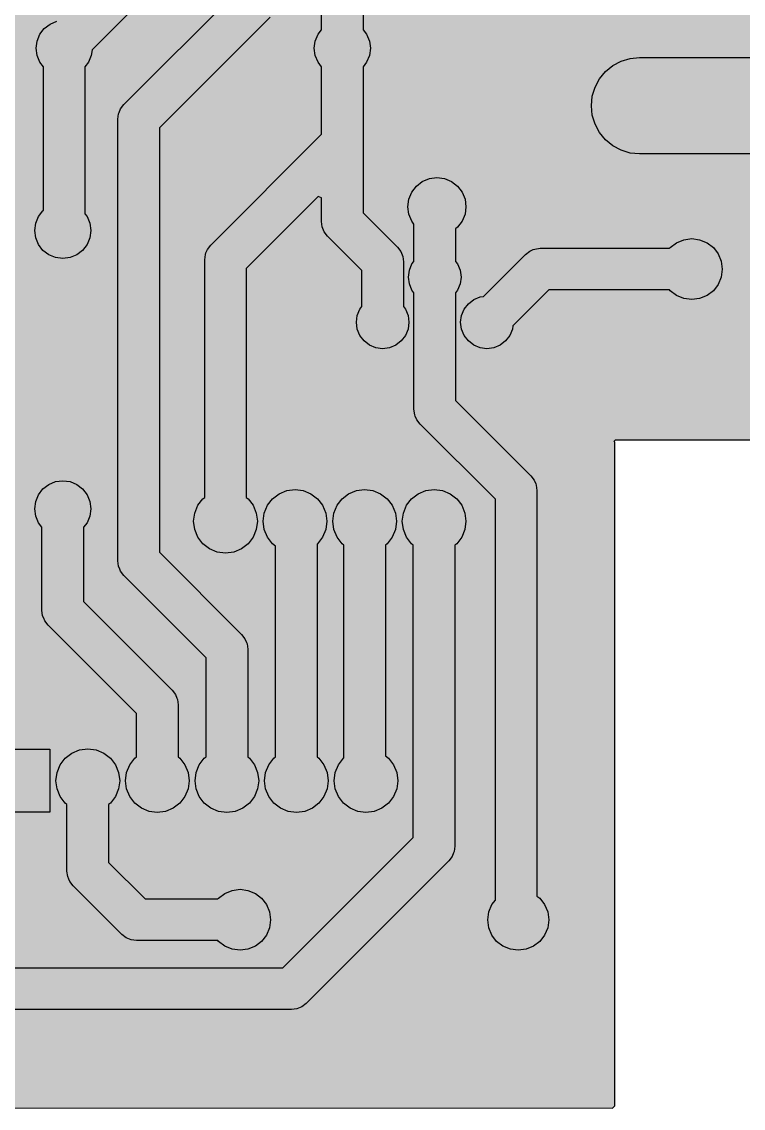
# Model space of a CAD drawing. Header units: inches. Extents: x 0 to 111, y 0 to 67.
# Drawn here: x 59.61 to 85.97, y 0 to 39.68 of the extents above; entities that cross this region are included whole.
import ezdxf

# ---------------------------------------------------------------- set-up
doc = ezdxf.new("R2010")
doc.units = ezdxf.units.IN
doc.layers.add('ProtoPCB.GBL', color=7, linetype='Continuous')

msp = doc.modelspace()

# ---------------------------------------------------------------- hatches: boundary and pattern name
at = {"layer": 'ProtoPCB.GBL'}
for color, points in [(11, [(0, 67.2084), (0, 0.0254), (81.1911, 0), (81.28, 0.0889), (81.28, 24.2926), (81.28, 24.2926), (81.28, 24.3332), (81.2698, 24.3434), (81.2546, 24.3586), (81.3054, 24.4094), (81.3283, 24.4094), (81.3435, 24.4094), (81.3435, 24.4094), (81.3613, 24.4094), (81.3765, 24.4094), (81.3765, 24.4094), (111.252, 24.4094), (111.252, 48.2346), (111.1377, 48.3591), (79.9846, 48.3362), (79.9338, 67.2592), (0.0914, 67.2998)]), (7, [(49.3344, 62.0878), (49.6367, 62.0471), (49.9161, 61.9303), (50.1574, 61.7474), (50.3428, 61.5061), (50.4596, 61.2242), (50.5003, 60.9219), (50.4596, 60.6222), (50.3428, 60.3402), (50.1574, 60.0989), (50.0964, 60.0532), (50.0964, 55.1993), (50.071, 55.0037), (50.0482, 54.9504), (49.9948, 54.8208), (49.8729, 54.6633), (41.529, 46.3169), (41.529, 37.5488), (41.6306, 37.4167), (41.7322, 37.1704), (41.7678, 36.9062), (41.7678, 36.3982), (41.7322, 36.1315), (41.6306, 35.8851), (41.529, 35.753), (41.529, 27.338), (41.6306, 27.2059), (41.7322, 26.9596), (41.7678, 26.6954), (41.7678, 26.1874), (41.7322, 25.9207), (41.6306, 25.6743), (41.5036, 25.5092), (41.5036, 24.257), (41.4782, 24.0589), (41.4553, 24.0055), (41.402, 23.876), (41.2801, 23.7185), (38.2524, 20.6883), (38.2524, 9.5098), (42.6339, 5.1283), (69.154, 5.1283), (73.9165, 9.8908), (73.9165, 20.5664), (73.853, 20.6121), (73.6702, 20.8534), (73.5533, 21.1353), (73.5127, 21.4376), (73.5533, 21.7373), (73.6702, 22.0193), (73.853, 22.2606), (74.0943, 22.4434), (74.3763, 22.5603), (74.676, 22.6009), (74.9783, 22.5603), (75.2602, 22.4434), (75.5015, 22.2606), (75.6844, 22.0193), (75.8012, 21.7373), (75.8419, 21.4376), (75.8012, 21.1353), (75.6844, 20.8534), (75.5015, 20.6121), (75.438, 20.5664), (75.438, 9.5758), (75.4126, 9.3777), (75.3897, 9.3243), (75.3364, 9.1948), (75.2145, 9.0373), (70.0075, 3.8303), (69.85, 3.7084), (69.7205, 3.6551), (69.6671, 3.6322), (69.469, 3.6068), (42.3164, 3.6068), (42.1208, 3.6322), (42.0675, 3.6551), (41.9379, 3.7084), (41.7805, 3.8303), (36.9545, 8.6563), (36.8325, 8.8138), (36.7792, 8.9433), (36.7563, 8.9967), (36.7309, 9.1948), (36.7309, 21.0058), (36.7563, 21.2014), (36.7944, 21.2928), (36.8325, 21.3843), (36.9545, 21.5417), (39.9821, 24.572), (39.9821, 25.5092), (39.8551, 25.6743), (39.7535, 25.9207), (39.718, 26.1874), (39.718, 26.6954), (39.7535, 26.9596), (39.8551, 27.2059), (40.0075, 27.4041), (40.0075, 35.687), (39.8551, 35.8851), (39.7535, 36.1315), (39.718, 36.3982), (39.718, 36.9062), (39.7535, 37.1704), (39.8551, 37.4167), (40.0075, 37.6149), (40.0075, 46.6344), (40.0329, 46.83), (40.0558, 46.8833), (40.1091, 47.0129), (40.2311, 47.1703), (48.575, 55.5142), (48.575, 60.0532), (48.5115, 60.0989), (48.326, 60.3402), (48.2117, 60.6222), (48.1711, 60.9219), (48.2117, 61.2242), (48.326, 61.5061), (48.5115, 61.7474), (48.7528, 61.9303), (49.0347, 62.0471)]), (7, [(53.2613, 62.0776), (55.5701, 62.0776), (55.5701, 59.7687), (55.1764, 59.7687), (55.1764, 55.9613), (66.3397, 55.9613), (66.5353, 55.9359), (66.6267, 55.8978), (66.7182, 55.8597), (66.8757, 55.7378), (71.2267, 51.3867), (71.3486, 51.2293), (71.4019, 51.0997), (71.4248, 51.0464), (71.4502, 50.8508), (71.4502, 47.7291), (71.6102, 47.5209), (71.7169, 47.2643), (71.7525, 46.99), (71.7525, 45.466), (71.7169, 45.1891), (71.6102, 44.9326), (71.4502, 44.7243), (71.4502, 43.9268), (71.8617, 43.5127), (71.9836, 43.3553), (72.0369, 43.2257), (72.0598, 43.1724), (72.0852, 42.9768), (72.0852, 39.3852), (72.2122, 39.2201), (72.3138, 38.9738), (72.3494, 38.7096), (72.3138, 38.4429), (72.2122, 38.1965), (72.0852, 38.0314), (72.0852, 35.2552), (72.0852, 32.7), (73.3349, 31.4477), (73.4568, 31.2903), (73.5101, 31.1607), (73.533, 31.1074), (73.5584, 30.9118), (73.5584, 29.276), (73.6321, 29.1821), (73.726, 28.9509), (73.7591, 28.702), (73.726, 28.4505), (73.6321, 28.2194), (73.4771, 28.0213), (73.279, 27.8663), (73.0479, 27.7724), (72.7964, 27.7393), (72.5475, 27.7724), (72.3163, 27.8663), (72.1182, 28.0213), (71.9633, 28.2194), (71.8693, 28.4505), (71.8363, 28.702), (71.8693, 28.9509), (71.9633, 29.1821), (72.0369, 29.276), (72.0369, 30.5943), (70.7873, 31.8465), (70.6653, 32.004), (70.612, 32.1335), (70.5891, 32.1869), (70.5637, 32.385), (70.5637, 33.2511), (70.4469, 33.2994), (67.818, 30.6705), (67.818, 22.3063), (67.8815, 22.2606), (68.0644, 22.0193), (68.1812, 21.7373), (68.2219, 21.4376), (68.1812, 21.1353), (68.0644, 20.8534), (67.8815, 20.6121), (67.6402, 20.4292), (67.3583, 20.3124), (67.056, 20.2717), (66.7563, 20.3124), (66.4743, 20.4292), (66.233, 20.6121), (66.0502, 20.8534), (65.9333, 21.1353), (65.8927, 21.4376), (65.9333, 21.7373), (66.0502, 22.0193), (66.233, 22.2606), (66.2965, 22.3063), (66.2965, 30.988), (66.3219, 31.1836), (66.3448, 31.2369), (66.3981, 31.3665), (66.5201, 31.5239), (70.5637, 35.5702), (70.5637, 38.0314), (70.4367, 38.1965), (70.3351, 38.4429), (70.2996, 38.7096), (70.3351, 38.9738), (70.4367, 39.2201), (70.5637, 39.3852), (70.5637, 42.6593), (70.1523, 43.0733), (70.0303, 43.2308), (69.9922, 43.3222), (69.9541, 43.4137), (69.9287, 43.6118), (69.9287, 44.7243), (69.7687, 44.9326), (69.662, 45.1891), (69.6265, 45.466), (69.6265, 46.99), (69.662, 47.2643), (69.7687, 47.5209), (69.9287, 47.7291), (69.9287, 50.5333), (66.0248, 54.4398), (54.7294, 54.4398), (46.5836, 46.2915), (46.5836, 37.5818), (46.7106, 37.4167), (46.8122, 37.1704), (46.8478, 36.9062), (46.8478, 36.3982), (46.8122, 36.1315), (46.7106, 35.8851), (46.609, 35.753), (46.609, 27.338), (46.7106, 27.2059), (46.8122, 26.9596), (46.8478, 26.6954), (46.8478, 26.1874), (46.8122, 25.9207), (46.7106, 25.6743), (46.548, 25.461), (46.3347, 25.2984), (46.0883, 25.1968), (45.8216, 25.1612), (45.5574, 25.1968), (45.3111, 25.2984), (45.0977, 25.461), (44.9351, 25.6743), (44.8335, 25.9207), (44.798, 26.1874), (44.798, 26.6954), (44.8335, 26.9596), (44.9351, 27.2059), (45.0875, 27.4041), (45.0875, 35.687), (44.9351, 35.8851), (44.8335, 36.1315), (44.798, 36.3982), (44.798, 36.9062), (44.8335, 37.1704), (44.9351, 37.4167), (45.0621, 37.5818), (45.0621, 46.609), (45.0875, 46.8046), (45.1333, 46.9113), (45.1637, 46.9875), (45.2857, 47.1449), (53.655, 55.5142), (53.655, 59.7687), (53.2613, 59.7687)]), (7, [(65.6082, 48.0517), (65.8851, 48.0162), (66.1416, 47.9095), (66.36, 47.7393), (66.5302, 47.5209), (66.6369, 47.2643), (66.6725, 46.99), (66.6725, 45.466), (66.6369, 45.1891), (66.5302, 44.9326), (66.3702, 44.7243), (66.3702, 43.1546), (66.3448, 42.9565), (66.3219, 42.9031), (66.2686, 42.7736), (66.1467, 42.6161), (62.1817, 38.6512), (62.1538, 38.4429), (62.0522, 38.1965), (61.9252, 38.0314), (61.9252, 32.6644), (62.0014, 32.5653), (62.103, 32.319), (62.1386, 32.0548), (62.103, 31.7881), (62.0014, 31.5417), (61.8388, 31.3284), (61.6255, 31.1658), (61.3791, 31.0642), (61.1124, 31.0286), (60.8482, 31.0642), (60.6019, 31.1658), (60.3885, 31.3284), (60.2259, 31.5417), (60.1243, 31.7881), (60.0888, 32.0548), (60.1243, 32.319), (60.2259, 32.5653), (60.3885, 32.7787), (60.4037, 32.7889), (60.4037, 38.0314), (60.2767, 38.1965), (60.1751, 38.4429), (60.1396, 38.7096), (60.1751, 38.9738), (60.2767, 39.2201), (60.4393, 39.4335), (60.6527, 39.5961), (60.899, 39.6977), (61.1073, 39.7256), (64.8487, 43.4696), (64.8487, 44.7243), (64.6887, 44.9326), (64.582, 45.1891), (64.5465, 45.466), (64.5465, 46.99), (64.582, 47.2643), (64.6887, 47.5209), (64.8589, 47.7393), (65.0773, 47.9095), (65.3339, 48.0162)]), (7, [(68.1482, 48.0517), (68.4251, 48.0162), (68.6816, 47.9095), (68.9, 47.7393), (69.0702, 47.5209), (69.1769, 47.2643), (69.2125, 46.99), (69.2125, 45.466), (69.1769, 45.1891), (69.0702, 44.9326), (68.9102, 44.7243), (68.9102, 40.386), (68.8848, 40.1879), (68.8619, 40.1345), (68.8086, 40.005), (68.6867, 39.8475), (64.643, 35.8013), (64.643, 20.3048), (67.6453, 17.2999), (67.7672, 17.1425), (67.8205, 17.0129), (67.8434, 16.9596), (67.8688, 16.764), (67.8688, 12.8346), (67.9323, 12.7864), (68.1152, 12.5451), (68.232, 12.2657), (68.2727, 11.9634), (68.232, 11.6611), (68.1152, 11.3817), (67.9323, 11.1404), (67.691, 10.955), (67.4091, 10.8382), (67.1068, 10.8001), (66.8071, 10.8382), (66.5251, 10.955), (66.2838, 11.1404), (66.101, 11.3817), (65.9841, 11.6611), (65.9435, 11.9634), (65.9841, 12.2657), (66.101, 12.5451), (66.2838, 12.7864), (66.3473, 12.8346), (66.3473, 16.4465), (63.3451, 19.4513), (63.2231, 19.6088), (63.1927, 19.685), (63.1469, 19.7917), (63.1215, 19.9898), (63.1215, 36.1188), (63.1469, 36.3144), (63.1698, 36.3677), (63.2231, 36.4973), (63.3451, 36.6547), (67.3887, 40.701), (67.3887, 44.7243), (67.2287, 44.9326), (67.122, 45.1891), (67.0865, 45.466), (67.0865, 46.99), (67.122, 47.2643), (67.2287, 47.5209), (67.3989, 47.7393), (67.6173, 47.9095), (67.8739, 48.0162)]), (7, [(82.1842, 38.3743), (104.079, 38.3743), (104.4219, 38.3413), (104.7521, 38.2397), (105.0569, 38.0771), (105.3236, 37.8587), (105.5446, 37.592), (105.7072, 37.2872), (105.8062, 36.957), (105.8393, 36.6116), (105.8062, 36.2687), (105.7072, 35.9385), (105.5446, 35.6337), (105.3236, 35.367), (105.0569, 35.146), (104.7521, 34.9834), (104.4219, 34.8844), (104.079, 34.8513), (82.1842, 34.8513), (81.8388, 34.8844), (81.5086, 34.9834), (81.2038, 35.146), (80.9371, 35.367), (80.7187, 35.6337), (80.5561, 35.9385), (80.4545, 36.2687), (80.4215, 36.6116), (80.4545, 36.957), (80.5561, 37.2872), (80.7187, 37.592), (80.9371, 37.8587), (81.2038, 38.0771), (81.5086, 38.2397), (81.8388, 38.3413)]), (7, [(74.7776, 33.9852), (75.0545, 33.9496), (75.311, 33.843), (75.5294, 33.6728), (75.6996, 33.4543), (75.8063, 33.1978), (75.8419, 32.9235), (75.8063, 32.6466), (75.6996, 32.3901), (75.5294, 32.1716), (75.4634, 32.1183), (75.4634, 30.927), (75.5371, 30.8331), (75.631, 30.6019), (75.6641, 30.353), (75.631, 30.1015), (75.5371, 29.8704), (75.4634, 29.7764), (75.4634, 25.842), (78.2117, 23.0911), (78.3336, 22.9337), (78.3869, 22.8041), (78.4098, 22.7508), (78.4352, 22.5552), (78.4352, 7.7495), (78.5368, 7.6708), (78.7146, 7.4397), (78.8264, 7.1704), (78.8645, 6.8834), (78.8264, 6.5938), (78.7146, 6.3246), (78.5368, 6.096), (78.3082, 5.9182), (78.039, 5.8064), (77.7494, 5.7683), (77.4624, 5.8064), (77.1931, 5.9182), (76.962, 6.096), (76.7867, 6.3246), (76.675, 6.5938), (76.6369, 6.8834), (76.675, 7.1704), (76.7867, 7.4397), (76.9137, 7.6048), (76.9137, 22.2377), (74.1655, 24.9885), (74.0435, 25.146), (73.9902, 25.2755), (73.9673, 25.3289), (73.9419, 25.527), (73.9419, 29.7764), (73.8683, 29.8704), (73.7743, 30.1015), (73.7413, 30.353), (73.7743, 30.6019), (73.8683, 30.8331), (73.9419, 30.927), (73.9419, 32.2809), (73.8581, 32.3901), (73.7514, 32.6466), (73.7159, 32.9235), (73.7514, 33.1978), (73.8581, 33.4543), (74.0283, 33.6728), (74.2467, 33.843), (74.5033, 33.9496)]), (7, [(84.0892, 31.7576), (84.3763, 31.7195), (84.6455, 31.6078), (84.8766, 31.43), (85.0519, 31.2014), (85.1637, 30.9321), (85.2018, 30.6426), (85.1637, 30.3555), (85.0519, 30.0863), (84.8766, 29.8552), (84.6455, 29.6799), (84.3763, 29.5681), (84.0892, 29.53), (83.7997, 29.5681), (83.5304, 29.6799), (83.3018, 29.8552), (83.279, 29.8831), (78.8645, 29.8831), (77.5538, 28.5699), (77.536, 28.4505), (77.4421, 28.2194), (77.2871, 28.0213), (77.089, 27.8663), (76.8579, 27.7724), (76.6064, 27.7393), (76.3575, 27.7724), (76.1263, 27.8663), (75.9282, 28.0213), (75.7733, 28.2194), (75.6793, 28.4505), (75.6463, 28.702), (75.6793, 28.9509), (75.7733, 29.1821), (75.9282, 29.3802), (76.1263, 29.5351), (76.3575, 29.6291), (76.4769, 29.6469), (78.0136, 31.181), (78.171, 31.303), (78.3006, 31.3563), (78.3539, 31.3792), (78.5495, 31.4046), (83.279, 31.4046), (83.3018, 31.43), (83.5304, 31.6078), (83.7997, 31.7195)]), (7, [(61.1124, 22.9184), (61.3791, 22.8829), (61.6255, 22.7813), (61.8388, 22.6187), (62.0014, 22.4053), (62.103, 22.159), (62.1386, 21.8948), (62.103, 21.6281), (62.0014, 21.3817), (61.8744, 21.2166), (61.8744, 18.5014), (65.1053, 15.2679), (65.2272, 15.1105), (65.2805, 14.9809), (65.3034, 14.9276), (65.3288, 14.732), (65.3288, 12.8346), (65.3923, 12.7864), (65.5752, 12.5451), (65.692, 12.2657), (65.7327, 11.9634), (65.692, 11.6611), (65.5752, 11.3817), (65.3923, 11.1404), (65.151, 10.955), (64.8691, 10.8382), (64.5668, 10.8001), (64.2671, 10.8382), (63.9851, 10.955), (63.7438, 11.1404), (63.561, 11.3817), (63.4441, 11.6611), (63.4035, 11.9634), (63.4441, 12.2657), (63.561, 12.5451), (63.7438, 12.7864), (63.8073, 12.8346), (63.8073, 14.4145), (60.5765, 17.6479), (60.4545, 17.8054), (60.4164, 17.8968), (60.3783, 17.9883), (60.3529, 18.1864), (60.3529, 21.2166), (60.2259, 21.3817), (60.1243, 21.6281), (60.0888, 21.8948), (60.1243, 22.159), (60.2259, 22.4053), (60.3885, 22.6187), (60.6019, 22.7813), (60.8482, 22.8829)]), (7, [(69.596, 22.6009), (69.8983, 22.5603), (70.1802, 22.4434), (70.4215, 22.2606), (70.6044, 22.0193), (70.7212, 21.7373), (70.7619, 21.4376), (70.7212, 21.1353), (70.6044, 20.8534), (70.4215, 20.6121), (70.4088, 20.6045), (70.4088, 12.8346), (70.4723, 12.7864), (70.6552, 12.5451), (70.772, 12.2657), (70.8127, 11.9634), (70.772, 11.6611), (70.6552, 11.3817), (70.4723, 11.1404), (70.231, 10.955), (69.9491, 10.8382), (69.6468, 10.8001), (69.3471, 10.8382), (69.0651, 10.955), (68.8238, 11.1404), (68.641, 11.3817), (68.5241, 11.6611), (68.4835, 11.9634), (68.5241, 12.2657), (68.641, 12.5451), (68.8238, 12.7864), (68.8873, 12.8346), (68.8873, 20.5257), (68.773, 20.6121), (68.5902, 20.8534), (68.4733, 21.1353), (68.4327, 21.4376), (68.4733, 21.7373), (68.5902, 22.0193), (68.773, 22.2606), (69.0143, 22.4434), (69.2963, 22.5603)]), (7, [(72.136, 22.6009), (72.4383, 22.5603), (72.7202, 22.4434), (72.9615, 22.258), (73.1444, 22.0193), (73.2612, 21.7373), (73.3019, 21.4351), (73.2612, 21.1353), (73.1444, 20.8534), (72.9615, 20.6121), (72.898, 20.5664), (72.898, 12.8727), (73.0123, 12.7864), (73.1952, 12.5451), (73.312, 12.2657), (73.3527, 11.9634), (73.312, 11.6611), (73.1952, 11.3817), (73.0123, 11.1404), (72.771, 10.955), (72.4891, 10.8382), (72.1868, 10.8001), (71.8871, 10.8382), (71.6051, 10.955), (71.3638, 11.1404), (71.181, 11.3817), (71.0641, 11.6611), (71.0235, 11.9634), (71.0641, 12.2657), (71.181, 12.5451), (71.3638, 12.7864), (71.3765, 12.7965), (71.3765, 20.5664), (71.313, 20.6121), (71.1302, 20.8534), (71.0133, 21.1353), (70.9727, 21.4351), (71.0133, 21.7373), (71.1302, 22.0193), (71.313, 22.258), (71.5543, 22.4434), (71.8363, 22.5603)]), (7, [(58.3336, 13.1166), (60.6425, 13.1166), (60.6425, 10.8102), (58.3336, 10.8102)]), (7, [(62.0268, 13.1267), (62.3291, 13.0886), (62.611, 12.9718), (62.8523, 12.7864), (63.0352, 12.5451), (63.152, 12.2657), (63.1927, 11.9634), (63.152, 11.6611), (63.0352, 11.3817), (62.8523, 11.1404), (62.7888, 11.0922), (62.7888, 8.9764), (64.1223, 7.6429), (66.7817, 7.6429), (66.802, 7.6708), (67.0331, 7.8461), (67.3024, 7.9578), (67.5894, 7.9959), (67.879, 7.9578), (68.1482, 7.8461), (68.3768, 7.6708), (68.5546, 7.4397), (68.6664, 7.1704), (68.7045, 6.8834), (68.6664, 6.5938), (68.5546, 6.3246), (68.3768, 6.096), (68.1482, 5.9182), (67.879, 5.8064), (67.5894, 5.7683), (67.3024, 5.8064), (67.0331, 5.9182), (66.802, 6.096), (66.7817, 6.1214), (63.8048, 6.1214), (63.6092, 6.1468), (63.5559, 6.1697), (63.4263, 6.223), (63.2689, 6.3449), (61.4909, 8.1229), (61.3689, 8.2804), (61.3308, 8.3718), (61.2927, 8.4633), (61.2673, 8.6614), (61.2673, 11.0922), (61.2038, 11.1404), (61.021, 11.3817), (60.9041, 11.6611), (60.8635, 11.9634), (60.9041, 12.2657), (61.021, 12.5451), (61.2038, 12.7864), (61.4451, 12.9718), (61.7271, 13.0886)])]:
    msp.add_hatch(color=color, dxfattribs=at).paths.add_polyline_path(points)

# ---------------------------------------------------------------- linework, layer by layer
at = {"layer": 'ProtoPCB.GBL', "color": 11}
msp.add_lwpolyline([(0, 67.2084), (0, 0.0254), (81.1911, 0), (81.28, 0.0889), (81.28, 24.2926), (81.28, 24.2926), (81.28, 24.3332), (81.2698, 24.3434), (81.2546, 24.3586), (81.3054, 24.4094), (81.3283, 24.4094), (81.3435, 24.4094), (81.3435, 24.4094), (81.3613, 24.4094), (81.3765, 24.4094), (81.3765, 24.4094), (111.252, 24.4094), (111.252, 48.2346), (111.1377, 48.3591), (79.9846, 48.3362), (79.9338, 67.2592), (0.0914, 67.2998), (0, 67.2084)], dxfattribs=at)
for points, const_width in [([(65.6082, 43.1546), (61.1632, 38.7096)], 0.9982), ([(71.3232, 38.7096), (71.3232, 42.9768)], 0.9982), ([(68.1482, 40.386), (63.881, 36.1188)], 0.9982), ([(61.1632, 32.1056), (61.1632, 38.7096)], 0.9982), ([(71.3232, 35.2552), (71.3232, 38.7096)], 0.9982), ([(104.0767, 36.6139), (82.182, 36.6139)], 2.9997), ([(63.881, 19.9898), (63.881, 36.1188)], 0.9982), ([(71.3232, 35.2552), (67.056, 30.988)], 0.9982), ([(71.3232, 32.385), (71.3232, 35.2552)], 0.9982), ([(74.7014, 25.527), (74.7014, 32.5628)], 0.9982), ([(72.7964, 30.9118), (71.3232, 32.385)], 0.9982), ([(67.056, 21.4376), (67.056, 30.988)], 0.9982), ([(72.7964, 28.702), (72.7964, 30.9118)], 0.9982), ([(78.5492, 30.6448), (76.6064, 28.702)], 0.9982), ([(84.0869, 30.6448), (78.5492, 30.6448)], 0.9982), ([(77.6732, 22.5552), (74.7014, 25.527)], 0.9982), ([(77.6732, 6.8834), (77.6732, 22.5552)], 0.9982), ([(61.1124, 18.1864), (61.1124, 21.8948)], 0.9982), ([(69.6468, 11.9646), (69.6468, 21.3868)], 0.9982), ([(72.136, 12.0154), (72.136, 21.4375)], 0.9982), ([(74.676, 9.5758), (74.676, 21.4376)], 0.9982), ([(67.1068, 16.764), (63.881, 19.9898)], 0.9982), ([(64.5668, 14.732), (61.1124, 18.1864)], 0.9982), ([(67.1068, 11.9646), (67.1068, 16.764)], 0.9982), ([(64.5668, 11.9646), (64.5668, 14.732)], 0.9982), ([(62.0268, 8.6614), (62.0268, 11.9646)], 0.9982), ([(74.676, 9.5758), (69.469, 4.3688)], 0.9982), ([(63.8048, 6.8834), (62.0268, 8.6614)], 0.9982), ([(67.5894, 6.8834), (63.8048, 6.8834)], 0.9982), ([(69.469, 4.3688), (42.3164, 4.3688)], 0.9982)]:
    msp.add_lwpolyline(points, dxfattribs=dict(at, const_width=const_width))
at = {"layer": 'ProtoPCB.GBL', "color": 7}
for points in [[(72.0852, 42.9768), (72.0852, 39.3852), (72.2122, 39.2201), (72.3138, 38.9738), (72.3494, 38.7096), (72.3138, 38.4429), (72.2122, 38.1965), (72.0852, 38.0314), (72.0852, 35.2552), (72.0852, 32.7), (73.3349, 31.4477), (73.4568, 31.2903), (73.5101, 31.1607), (73.533, 31.1074), (73.5584, 30.9118), (73.5584, 29.276), (73.6321, 29.1821), (73.726, 28.9509), (73.7591, 28.702), (73.726, 28.4505), (73.6321, 28.2194), (73.4771, 28.0213), (73.279, 27.8663), (73.0479, 27.7724), (72.7964, 27.7393), (72.5475, 27.7724), (72.3163, 27.8663), (72.1182, 28.0213), (71.9633, 28.2194), (71.8693, 28.4505), (71.8363, 28.702), (71.8693, 28.9509), (71.9633, 29.1821), (72.0369, 29.276), (72.0369, 30.5943), (70.7873, 31.8465), (70.6653, 32.004), (70.612, 32.1335), (70.5891, 32.1869), (70.5637, 32.385), (70.5637, 33.2511), (70.4469, 33.2994), (67.818, 30.6705), (67.818, 22.3063), (67.8815, 22.2606), (68.0644, 22.0193), (68.1812, 21.7373), (68.2219, 21.4376), (68.1812, 21.1353), (68.0644, 20.8534), (67.8815, 20.6121), (67.6402, 20.4292), (67.3583, 20.3124), (67.056, 20.2717), (66.7563, 20.3124), (66.4743, 20.4292), (66.233, 20.6121), (66.0502, 20.8534), (65.9333, 21.1353), (65.8927, 21.4376), (65.9333, 21.7373), (66.0502, 22.0193), (66.233, 22.2606), (66.2965, 22.3063), (66.2965, 30.988), (66.3219, 31.1836), (66.3448, 31.2369), (66.3981, 31.3665), (66.5201, 31.5239), (70.5637, 35.5702), (70.5637, 38.0314), (70.4367, 38.1965), (70.3351, 38.4429), (70.2996, 38.7096), (70.3351, 38.9738), (70.4367, 39.2201), (70.5637, 39.3852), (70.5637, 42.6593)], [(66.1467, 42.6161), (62.1817, 38.6512), (62.1538, 38.4429), (62.0522, 38.1965), (61.9252, 38.0314), (61.9252, 32.6644), (62.0014, 32.5653), (62.103, 32.319), (62.1386, 32.0548), (62.103, 31.7881), (62.0014, 31.5417), (61.8388, 31.3284), (61.6255, 31.1658), (61.3791, 31.0642), (61.1124, 31.0286), (60.8482, 31.0642), (60.6019, 31.1658), (60.3885, 31.3284), (60.2259, 31.5417), (60.1243, 31.7881), (60.0888, 32.0548), (60.1243, 32.319), (60.2259, 32.5653), (60.3885, 32.7787), (60.4037, 32.7889), (60.4037, 38.0314), (60.2767, 38.1965), (60.1751, 38.4429), (60.1396, 38.7096), (60.1751, 38.9738), (60.2767, 39.2201), (60.4393, 39.4335), (60.6527, 39.5961), (60.899, 39.6977)], [(68.6867, 39.8475), (64.643, 35.8013), (64.643, 20.3048), (67.6453, 17.2999), (67.7672, 17.1425), (67.8205, 17.0129), (67.8434, 16.9596), (67.8688, 16.764), (67.8688, 12.8346), (67.9323, 12.7864), (68.1152, 12.5451), (68.232, 12.2657), (68.2727, 11.9634), (68.232, 11.6611), (68.1152, 11.3817), (67.9323, 11.1404), (67.691, 10.955), (67.4091, 10.8382), (67.1068, 10.8001), (66.8071, 10.8382), (66.5251, 10.955), (66.2838, 11.1404), (66.101, 11.3817), (65.9841, 11.6611), (65.9435, 11.9634), (65.9841, 12.2657), (66.101, 12.5451), (66.2838, 12.7864), (66.3473, 12.8346), (66.3473, 16.4465), (63.3451, 19.4513), (63.2231, 19.6088), (63.1927, 19.685), (63.1469, 19.7917), (63.1215, 19.9898), (63.1215, 36.1188), (63.1469, 36.3144), (63.1698, 36.3677), (63.2231, 36.4973), (63.3451, 36.6547), (67.3887, 40.701)], [(104.079, 34.8513), (82.1842, 34.8513), (81.8388, 34.8844), (81.5086, 34.9834), (81.2038, 35.146), (80.9371, 35.367), (80.7187, 35.6337), (80.5561, 35.9385), (80.4545, 36.2687), (80.4215, 36.6116), (80.4545, 36.957), (80.5561, 37.2872), (80.7187, 37.592), (80.9371, 37.8587), (81.2038, 38.0771), (81.5086, 38.2397), (81.8388, 38.3413), (82.1842, 38.3743)], [(82.1842, 38.3743), (104.079, 38.3743)], [(74.7776, 33.9852), (75.0545, 33.9496), (75.311, 33.843), (75.5294, 33.6728), (75.6996, 33.4543), (75.8063, 33.1978), (75.8419, 32.9235), (75.8063, 32.6466), (75.6996, 32.3901), (75.5294, 32.1716), (75.4634, 32.1183), (75.4634, 30.927), (75.5371, 30.8331), (75.631, 30.6019), (75.6641, 30.353), (75.631, 30.1015), (75.5371, 29.8704), (75.4634, 29.7764), (75.4634, 25.842), (78.2117, 23.0911), (78.3336, 22.9337), (78.3869, 22.8041), (78.4098, 22.7508), (78.4352, 22.5552), (78.4352, 7.7495), (78.5368, 7.6708), (78.7146, 7.4397), (78.8264, 7.1704), (78.8645, 6.8834), (78.8264, 6.5938), (78.7146, 6.3246), (78.5368, 6.096), (78.3082, 5.9182), (78.039, 5.8064), (77.7494, 5.7683), (77.4624, 5.8064), (77.1931, 5.9182), (76.962, 6.096), (76.7867, 6.3246), (76.675, 6.5938), (76.6369, 6.8834), (76.675, 7.1704), (76.7867, 7.4397), (76.9137, 7.6048), (76.9137, 22.2377), (74.1655, 24.9885), (74.0435, 25.146), (73.9902, 25.2755), (73.9673, 25.3289), (73.9419, 25.527), (73.9419, 29.7764), (73.8683, 29.8704), (73.7743, 30.1015), (73.7413, 30.353), (73.7743, 30.6019), (73.8683, 30.8331), (73.9419, 30.927), (73.9419, 32.2809), (73.8581, 32.3901), (73.7514, 32.6466), (73.7159, 32.9235), (73.7514, 33.1978), (73.8581, 33.4543), (74.0283, 33.6728), (74.2467, 33.843), (74.5033, 33.9496), (74.7776, 33.9852)], [(84.0892, 31.7576), (84.3763, 31.7195), (84.6455, 31.6078), (84.8766, 31.43), (85.0519, 31.2014), (85.1637, 30.9321), (85.2018, 30.6426), (85.1637, 30.3555), (85.0519, 30.0863), (84.8766, 29.8552), (84.6455, 29.6799), (84.3763, 29.5681), (84.0892, 29.53), (83.7997, 29.5681), (83.5304, 29.6799), (83.3018, 29.8552), (83.279, 29.8831), (78.8645, 29.8831), (77.5538, 28.5699), (77.536, 28.4505), (77.4421, 28.2194), (77.2871, 28.0213), (77.089, 27.8663), (76.8579, 27.7724), (76.6064, 27.7393), (76.3575, 27.7724), (76.1263, 27.8663), (75.9282, 28.0213), (75.7733, 28.2194), (75.6793, 28.4505), (75.6463, 28.702), (75.6793, 28.9509), (75.7733, 29.1821), (75.9282, 29.3802), (76.1263, 29.5351), (76.3575, 29.6291), (76.4769, 29.6469), (78.0136, 31.181), (78.171, 31.303), (78.3006, 31.3563), (78.3539, 31.3792), (78.5495, 31.4046), (83.279, 31.4046), (83.3018, 31.43), (83.5304, 31.6078), (83.7997, 31.7195), (84.0892, 31.7576)], [(61.1124, 22.9184), (61.3791, 22.8829), (61.6255, 22.7813), (61.8388, 22.6187), (62.0014, 22.4053), (62.103, 22.159), (62.1386, 21.8948), (62.103, 21.6281), (62.0014, 21.3817), (61.8744, 21.2166), (61.8744, 18.5014), (65.1053, 15.2679), (65.2272, 15.1105), (65.2805, 14.9809), (65.3034, 14.9276), (65.3288, 14.732), (65.3288, 12.8346), (65.3923, 12.7864), (65.5752, 12.5451), (65.692, 12.2657), (65.7327, 11.9634), (65.692, 11.6611), (65.5752, 11.3817), (65.3923, 11.1404), (65.151, 10.955), (64.8691, 10.8382), (64.5668, 10.8001), (64.2671, 10.8382), (63.9851, 10.955), (63.7438, 11.1404), (63.561, 11.3817), (63.4441, 11.6611), (63.4035, 11.9634), (63.4441, 12.2657), (63.561, 12.5451), (63.7438, 12.7864), (63.8073, 12.8346), (63.8073, 14.4145), (60.5765, 17.6479), (60.4545, 17.8054), (60.4164, 17.8968), (60.3783, 17.9883), (60.3529, 18.1864), (60.3529, 21.2166), (60.2259, 21.3817), (60.1243, 21.6281), (60.0888, 21.8948), (60.1243, 22.159), (60.2259, 22.4053), (60.3885, 22.6187), (60.6019, 22.7813), (60.8482, 22.8829), (61.1124, 22.9184)], [(42.6339, 5.1283), (69.154, 5.1283), (73.9165, 9.8908), (73.9165, 20.5664), (73.853, 20.6121), (73.6702, 20.8534), (73.5533, 21.1353), (73.5127, 21.4376), (73.5533, 21.7373), (73.6702, 22.0193), (73.853, 22.2606), (74.0943, 22.4434), (74.3763, 22.5603), (74.676, 22.6009), (74.9783, 22.5603), (75.2602, 22.4434), (75.5015, 22.2606), (75.6844, 22.0193), (75.8012, 21.7373), (75.8419, 21.4376), (75.8012, 21.1353), (75.6844, 20.8534), (75.5015, 20.6121), (75.438, 20.5664), (75.438, 9.5758), (75.4126, 9.3777), (75.3897, 9.3243), (75.3364, 9.1948), (75.2145, 9.0373), (70.0075, 3.8303), (69.85, 3.7084), (69.7205, 3.6551), (69.6671, 3.6322), (69.469, 3.6068), (42.3164, 3.6068)], [(69.596, 22.6009), (69.8983, 22.5603), (70.1802, 22.4434), (70.4215, 22.2606), (70.6044, 22.0193), (70.7212, 21.7373), (70.7619, 21.4376), (70.7212, 21.1353), (70.6044, 20.8534), (70.4215, 20.6121), (70.4088, 20.6045), (70.4088, 12.8346), (70.4723, 12.7864), (70.6552, 12.5451), (70.772, 12.2657), (70.8127, 11.9634), (70.772, 11.6611), (70.6552, 11.3817), (70.4723, 11.1404), (70.231, 10.955), (69.9491, 10.8382), (69.6468, 10.8001), (69.3471, 10.8382), (69.0651, 10.955), (68.8238, 11.1404), (68.641, 11.3817), (68.5241, 11.6611), (68.4835, 11.9634), (68.5241, 12.2657), (68.641, 12.5451), (68.8238, 12.7864), (68.8873, 12.8346), (68.8873, 20.5257), (68.773, 20.6121), (68.5902, 20.8534), (68.4733, 21.1353), (68.4327, 21.4376), (68.4733, 21.7373), (68.5902, 22.0193), (68.773, 22.2606), (69.0143, 22.4434), (69.2963, 22.5603), (69.596, 22.6009)], [(72.136, 22.6009), (72.4383, 22.5603), (72.7202, 22.4434), (72.9615, 22.258), (73.1444, 22.0193), (73.2612, 21.7373), (73.3019, 21.4351), (73.2612, 21.1353), (73.1444, 20.8534), (72.9615, 20.6121), (72.898, 20.5664), (72.898, 12.8727), (73.0123, 12.7864), (73.1952, 12.5451), (73.312, 12.2657), (73.3527, 11.9634), (73.312, 11.6611), (73.1952, 11.3817), (73.0123, 11.1404), (72.771, 10.955), (72.4891, 10.8382), (72.1868, 10.8001), (71.8871, 10.8382), (71.6051, 10.955), (71.3638, 11.1404), (71.181, 11.3817), (71.0641, 11.6611), (71.0235, 11.9634), (71.0641, 12.2657), (71.181, 12.5451), (71.3638, 12.7864), (71.3765, 12.7965), (71.3765, 20.5664), (71.313, 20.6121), (71.1302, 20.8534), (71.0133, 21.1353), (70.9727, 21.4351), (71.0133, 21.7373), (71.1302, 22.0193), (71.313, 22.258), (71.5543, 22.4434), (71.8363, 22.5603), (72.136, 22.6009)], [(58.3336, 13.1166), (60.6425, 13.1166), (60.6425, 10.8102), (58.3336, 10.8102), (58.3336, 13.1166)], [(62.0268, 13.1267), (62.3291, 13.0886), (62.611, 12.9718), (62.8523, 12.7864), (63.0352, 12.5451), (63.152, 12.2657), (63.1927, 11.9634), (63.152, 11.6611), (63.0352, 11.3817), (62.8523, 11.1404), (62.7888, 11.0922), (62.7888, 8.9764), (64.1223, 7.6429), (66.7817, 7.6429), (66.802, 7.6708), (67.0331, 7.8461), (67.3024, 7.9578), (67.5894, 7.9959), (67.879, 7.9578), (68.1482, 7.8461), (68.3768, 7.6708), (68.5546, 7.4397), (68.6664, 7.1704), (68.7045, 6.8834), (68.6664, 6.5938), (68.5546, 6.3246), (68.3768, 6.096), (68.1482, 5.9182), (67.879, 5.8064), (67.5894, 5.7683), (67.3024, 5.8064), (67.0331, 5.9182), (66.802, 6.096), (66.7817, 6.1214), (63.8048, 6.1214), (63.6092, 6.1468), (63.5559, 6.1697), (63.4263, 6.223), (63.2689, 6.3449), (61.4909, 8.1229), (61.3689, 8.2804), (61.3308, 8.3718), (61.2927, 8.4633), (61.2673, 8.6614), (61.2673, 11.0922), (61.2038, 11.1404), (61.021, 11.3817), (60.9041, 11.6611), (60.8635, 11.9634), (60.9041, 12.2657), (61.021, 12.5451), (61.2038, 12.7864), (61.4451, 12.9718), (61.7271, 13.0886), (62.0268, 13.1267)]]:
    msp.add_lwpolyline(points, dxfattribs=at)
at = {"layer": 'ProtoPCB.GBL', "color": 11}
for points in [[(60.7822, 38.7096, 0.762, 0.762, 1), (61.5442, 38.7096, 0.762, 0.762, 1), (60.7822, 38.7096, 0.762, 0.762, 0)], [(70.9422, 38.7096, 0.762, 0.762, 1), (71.7042, 38.7096, 0.762, 0.762, 1), (70.9422, 38.7096, 0.762, 0.762, 0)], [(60.9136, 38.7096, 0.4991, 0.4991, 1), (61.4128, 38.7096, 0.4991, 0.4991, 1), (60.9136, 38.7096, 0.4991, 0.4991, 0)], [(60.9136, 38.7096, 0.4991, 0.4991, 1), (61.4128, 38.7096, 0.4991, 0.4991, 1), (60.9136, 38.7096, 0.4991, 0.4991, 0)], [(71.0736, 38.7096, 0.4991, 0.4991, 1), (71.5728, 38.7096, 0.4991, 0.4991, 1), (71.0736, 38.7096, 0.4991, 0.4991, 0)], [(71.0736, 38.7096, 0.4991, 0.4991, 1), (71.5728, 38.7096, 0.4991, 0.4991, 1), (71.0736, 38.7096, 0.4991, 0.4991, 0)], [(81.4321, 36.6139, 1.4999, 1.4999, 1), (82.9319, 36.6139, 1.4999, 1.4999, 1), (81.4321, 36.6139, 1.4999, 1.4999, 0)], [(81.7572, 36.6139, 0.8496, 0.8496, 1), (82.6068, 36.6139, 0.8496, 0.8496, 1), (81.7572, 36.6139, 0.8496, 0.8496, 0)], [(63.6314, 36.1188, 0.4991, 0.4991, 1), (64.1306, 36.1188, 0.4991, 0.4991, 1), (63.6314, 36.1188, 0.4991, 0.4991, 0)], [(63.6314, 36.1188, 0.4991, 0.4991, 1), (64.1306, 36.1188, 0.4991, 0.4991, 1), (63.6314, 36.1188, 0.4991, 0.4991, 0)], [(71.0736, 35.2552, 0.4991, 0.4991, 1), (71.5728, 35.2552, 0.4991, 0.4991, 1), (71.0736, 35.2552, 0.4991, 0.4991, 0)], [(71.0736, 35.2552, 0.4991, 0.4991, 1), (71.5728, 35.2552, 0.4991, 0.4991, 1), (71.0736, 35.2552, 0.4991, 0.4991, 0)], [(71.0736, 35.2552, 0.4991, 0.4991, 1), (71.5728, 35.2552, 0.4991, 0.4991, 1), (71.0736, 35.2552, 0.4991, 0.4991, 0)], [(74.3782, 32.9236, 0.7988, 0.7988, 1), (75.177, 32.9236, 0.7988, 0.7988, 1), (74.3782, 32.9236, 0.7988, 0.7988, 0)], [(74.4518, 32.5628, 0.4991, 0.4991, 1), (74.951, 32.5628, 0.4991, 0.4991, 1), (74.4518, 32.5628, 0.4991, 0.4991, 0)], [(60.7314, 32.0548, 0.762, 0.762, 1), (61.4934, 32.0548, 0.762, 0.762, 1), (60.7314, 32.0548, 0.762, 0.762, 0)], [(60.9136, 32.1056, 0.4991, 0.4991, 1), (61.4128, 32.1056, 0.4991, 0.4991, 1), (60.9136, 32.1056, 0.4991, 0.4991, 0)], [(71.0736, 32.385, 0.4991, 0.4991, 1), (71.5728, 32.385, 0.4991, 0.4991, 1), (71.0736, 32.385, 0.4991, 0.4991, 0)], [(71.0736, 32.385, 0.4991, 0.4991, 1), (71.5728, 32.385, 0.4991, 0.4991, 1), (71.0736, 32.385, 0.4991, 0.4991, 0)], [(66.8064, 30.988, 0.4991, 0.4991, 1), (67.3056, 30.988, 0.4991, 0.4991, 1), (66.8064, 30.988, 0.4991, 0.4991, 0)], [(66.8064, 30.988, 0.4991, 0.4991, 1), (67.3056, 30.988, 0.4991, 0.4991, 1), (66.8064, 30.988, 0.4991, 0.4991, 0)], [(72.5468, 30.9118, 0.4991, 0.4991, 1), (73.046, 30.9118, 0.4991, 0.4991, 1), (72.5468, 30.9118, 0.4991, 0.4991, 0)], [(72.5468, 30.9118, 0.4991, 0.4991, 1), (73.046, 30.9118, 0.4991, 0.4991, 1), (72.5468, 30.9118, 0.4991, 0.4991, 0)], [(83.6621, 30.6448, 0.8496, 0.8496, 1), (84.5117, 30.6448, 0.8496, 0.8496, 1), (83.6621, 30.6448, 0.8496, 0.8496, 0)], [(74.3515, 30.353, 0.6998, 0.6998, 1), (75.0513, 30.353, 0.6998, 0.6998, 1), (74.3515, 30.353, 0.6998, 0.6998, 0)], [(78.2996, 30.6448, 0.4991, 0.4991, 1), (78.7988, 30.6448, 0.4991, 0.4991, 1), (78.2996, 30.6448, 0.4991, 0.4991, 0)], [(78.2996, 30.6448, 0.4991, 0.4991, 1), (78.7988, 30.6448, 0.4991, 0.4991, 1), (78.2996, 30.6448, 0.4991, 0.4991, 0)], [(83.8373, 30.6448, 0.4991, 0.4991, 1), (84.3365, 30.6448, 0.4991, 0.4991, 1), (83.8373, 30.6448, 0.4991, 0.4991, 0)], [(72.4465, 28.702, 0.6998, 0.6998, 1), (73.1463, 28.702, 0.6998, 0.6998, 1), (72.4465, 28.702, 0.6998, 0.6998, 0)], [(76.2565, 28.702, 0.6998, 0.6998, 1), (76.9563, 28.702, 0.6998, 0.6998, 1), (76.2565, 28.702, 0.6998, 0.6998, 0)], [(72.5468, 28.702, 0.4991, 0.4991, 1), (73.046, 28.702, 0.4991, 0.4991, 1), (72.5468, 28.702, 0.4991, 0.4991, 0)], [(76.3568, 28.702, 0.4991, 0.4991, 1), (76.856, 28.702, 0.4991, 0.4991, 1), (76.3568, 28.702, 0.4991, 0.4991, 0)], [(74.4518, 25.527, 0.4991, 0.4991, 1), (74.951, 25.527, 0.4991, 0.4991, 1), (74.4518, 25.527, 0.4991, 0.4991, 0)], [(74.4518, 25.527, 0.4991, 0.4991, 1), (74.951, 25.527, 0.4991, 0.4991, 1), (74.4518, 25.527, 0.4991, 0.4991, 0)], [(77.4236, 22.5552, 0.4991, 0.4991, 1), (77.9228, 22.5552, 0.4991, 0.4991, 1), (77.4236, 22.5552, 0.4991, 0.4991, 0)], [(77.4236, 22.5552, 0.4991, 0.4991, 1), (77.9228, 22.5552, 0.4991, 0.4991, 1), (77.4236, 22.5552, 0.4991, 0.4991, 0)], [(60.7314, 21.8948, 0.762, 0.762, 1), (61.4934, 21.8948, 0.762, 0.762, 1), (60.7314, 21.8948, 0.762, 0.762, 0)], [(60.8628, 21.8948, 0.4991, 0.4991, 1), (61.362, 21.8948, 0.4991, 0.4991, 1), (60.8628, 21.8948, 0.4991, 0.4991, 0)], [(66.6064, 21.4376, 0.8992, 0.8992, 1), (67.5056, 21.4376, 0.8992, 0.8992, 1), (66.6064, 21.4376, 0.8992, 0.8992, 0)], [(69.1464, 21.4376, 0.8992, 0.8992, 1), (70.0456, 21.4376, 0.8992, 0.8992, 1), (69.1464, 21.4376, 0.8992, 0.8992, 0)], [(71.6864, 21.4375, 0.8992, 0.8992, 1), (72.5856, 21.4375, 0.8992, 0.8992, 1), (71.6864, 21.4375, 0.8992, 0.8992, 0)], [(74.2264, 21.4376, 0.8992, 0.8992, 1), (75.1256, 21.4376, 0.8992, 0.8992, 1), (74.2264, 21.4376, 0.8992, 0.8992, 0)], [(66.8064, 21.4376, 0.4991, 0.4991, 1), (67.3056, 21.4376, 0.4991, 0.4991, 1), (66.8064, 21.4376, 0.4991, 0.4991, 0)], [(69.3972, 21.3868, 0.4991, 0.4991, 1), (69.8964, 21.3868, 0.4991, 0.4991, 1), (69.3972, 21.3868, 0.4991, 0.4991, 0)], [(71.8864, 21.4375, 0.4991, 0.4991, 1), (72.3856, 21.4375, 0.4991, 0.4991, 1), (71.8864, 21.4375, 0.4991, 0.4991, 0)], [(74.4264, 21.4376, 0.4991, 0.4991, 1), (74.9256, 21.4376, 0.4991, 0.4991, 1), (74.4264, 21.4376, 0.4991, 0.4991, 0)], [(63.6314, 19.9898, 0.4991, 0.4991, 1), (64.1306, 19.9898, 0.4991, 0.4991, 1), (63.6314, 19.9898, 0.4991, 0.4991, 0)], [(63.6314, 19.9898, 0.4991, 0.4991, 1), (64.1306, 19.9898, 0.4991, 0.4991, 1), (63.6314, 19.9898, 0.4991, 0.4991, 0)], [(60.8628, 18.1864, 0.4991, 0.4991, 1), (61.362, 18.1864, 0.4991, 0.4991, 1), (60.8628, 18.1864, 0.4991, 0.4991, 0)], [(60.8628, 18.1864, 0.4991, 0.4991, 1), (61.362, 18.1864, 0.4991, 0.4991, 1), (60.8628, 18.1864, 0.4991, 0.4991, 0)], [(66.8572, 16.764, 0.4991, 0.4991, 1), (67.3564, 16.764, 0.4991, 0.4991, 1), (66.8572, 16.764, 0.4991, 0.4991, 0)], [(66.8572, 16.764, 0.4991, 0.4991, 1), (67.3564, 16.764, 0.4991, 0.4991, 1), (66.8572, 16.764, 0.4991, 0.4991, 0)], [(64.3172, 14.732, 0.4991, 0.4991, 1), (64.8164, 14.732, 0.4991, 0.4991, 1), (64.3172, 14.732, 0.4991, 0.4991, 0)], [(64.3172, 14.732, 0.4991, 0.4991, 1), (64.8164, 14.732, 0.4991, 0.4991, 1), (64.3172, 14.732, 0.4991, 0.4991, 0)], [(61.5772, 11.9646, 0.8992, 0.8992, 1), (62.4764, 11.9646, 0.8992, 0.8992, 1), (61.5772, 11.9646, 0.8992, 0.8992, 0)], [(64.1172, 11.9646, 0.8992, 0.8992, 1), (65.0164, 11.9646, 0.8992, 0.8992, 1), (64.1172, 11.9646, 0.8992, 0.8992, 0)], [(66.6572, 11.9646, 0.8992, 0.8992, 1), (67.5564, 11.9646, 0.8992, 0.8992, 1), (66.6572, 11.9646, 0.8992, 0.8992, 0)], [(69.1972, 11.9646, 0.8992, 0.8992, 1), (70.0964, 11.9646, 0.8992, 0.8992, 1), (69.1972, 11.9646, 0.8992, 0.8992, 0)], [(71.7372, 11.9646, 0.8992, 0.8992, 1), (72.6364, 11.9646, 0.8992, 0.8992, 1), (71.7372, 11.9646, 0.8992, 0.8992, 0)], [(61.7772, 11.9646, 0.4991, 0.4991, 1), (62.2764, 11.9646, 0.4991, 0.4991, 1), (61.7772, 11.9646, 0.4991, 0.4991, 0)], [(64.3172, 11.9646, 0.4991, 0.4991, 1), (64.8164, 11.9646, 0.4991, 0.4991, 1), (64.3172, 11.9646, 0.4991, 0.4991, 0)], [(66.8572, 11.9646, 0.4991, 0.4991, 1), (67.3564, 11.9646, 0.4991, 0.4991, 1), (66.8572, 11.9646, 0.4991, 0.4991, 0)], [(69.3972, 11.9646, 0.4991, 0.4991, 1), (69.8964, 11.9646, 0.4991, 0.4991, 1), (69.3972, 11.9646, 0.4991, 0.4991, 0)], [(71.8864, 12.0154, 0.4991, 0.4991, 1), (72.3856, 12.0154, 0.4991, 0.4991, 1), (71.8864, 12.0154, 0.4991, 0.4991, 0)], [(74.4264, 9.5758, 0.4991, 0.4991, 1), (74.9256, 9.5758, 0.4991, 0.4991, 1), (74.4264, 9.5758, 0.4991, 0.4991, 0)], [(74.4264, 9.5758, 0.4991, 0.4991, 1), (74.9256, 9.5758, 0.4991, 0.4991, 1), (74.4264, 9.5758, 0.4991, 0.4991, 0)], [(61.7772, 8.6614, 0.4991, 0.4991, 1), (62.2764, 8.6614, 0.4991, 0.4991, 1), (61.7772, 8.6614, 0.4991, 0.4991, 0)], [(61.7772, 8.6614, 0.4991, 0.4991, 1), (62.2764, 8.6614, 0.4991, 0.4991, 1), (61.7772, 8.6614, 0.4991, 0.4991, 0)], [(67.1646, 6.8834, 0.8496, 0.8496, 1), (68.0142, 6.8834, 0.8496, 0.8496, 1), (67.1646, 6.8834, 0.8496, 0.8496, 0)], [(77.3246, 6.8834, 0.8496, 0.8496, 1), (78.1742, 6.8834, 0.8496, 0.8496, 1), (77.3246, 6.8834, 0.8496, 0.8496, 0)], [(63.5552, 6.8834, 0.4991, 0.4991, 1), (64.0544, 6.8834, 0.4991, 0.4991, 1), (63.5552, 6.8834, 0.4991, 0.4991, 0)], [(63.5552, 6.8834, 0.4991, 0.4991, 1), (64.0544, 6.8834, 0.4991, 0.4991, 1), (63.5552, 6.8834, 0.4991, 0.4991, 0)], [(67.3398, 6.8834, 0.4991, 0.4991, 1), (67.839, 6.8834, 0.4991, 0.4991, 1), (67.3398, 6.8834, 0.4991, 0.4991, 0)], [(77.4236, 6.8834, 0.4991, 0.4991, 1), (77.9228, 6.8834, 0.4991, 0.4991, 1), (77.4236, 6.8834, 0.4991, 0.4991, 0)], [(69.2194, 4.3688, 0.4991, 0.4991, 1), (69.7186, 4.3688, 0.4991, 0.4991, 1), (69.2194, 4.3688, 0.4991, 0.4991, 0)], [(69.2194, 4.3688, 0.4991, 0.4991, 1), (69.7186, 4.3688, 0.4991, 0.4991, 1), (69.2194, 4.3688, 0.4991, 0.4991, 0)]]:
    msp.add_lwpolyline(points, format="xyseb", dxfattribs=at)
msp.add_solid([(58.5876, 11.0654), (60.386, 11.0654), (58.5876, 12.8638), (60.386, 12.8638)], dxfattribs=at)

doc.saveas('drawing.dxf')
